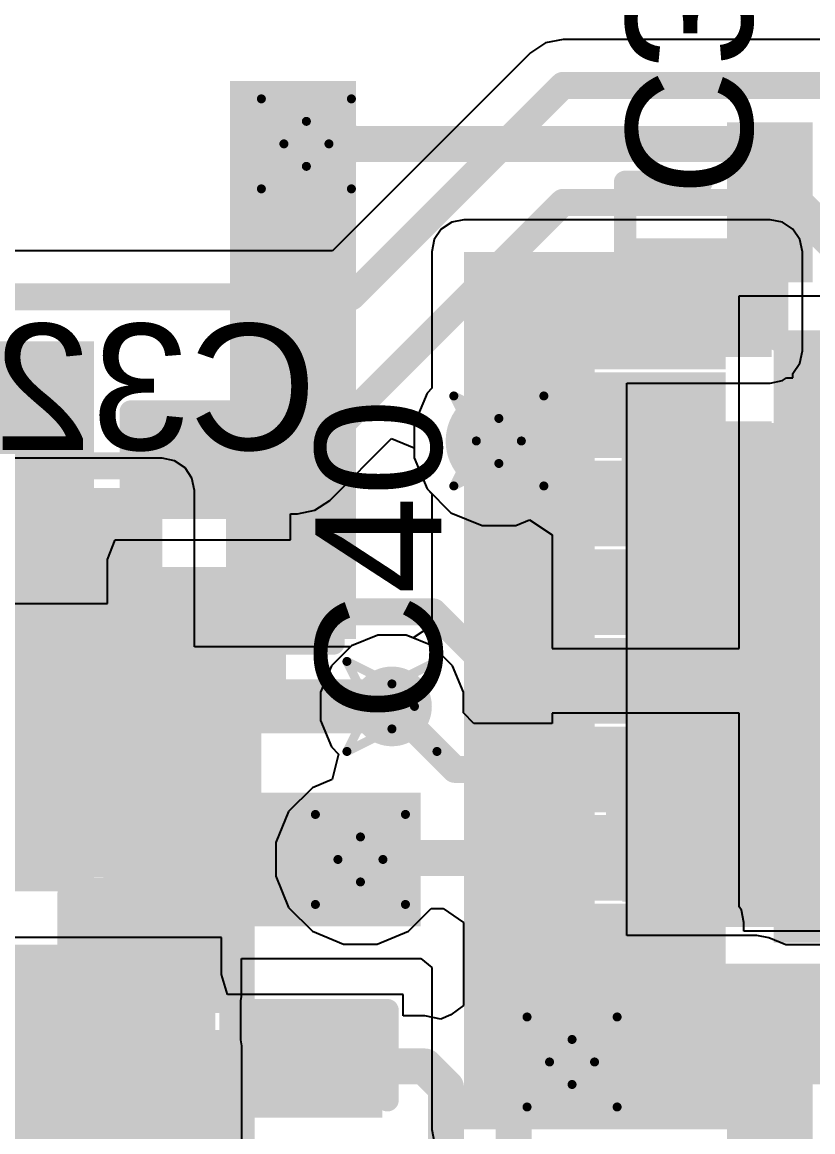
# Model space of a CAD drawing. Header units: inches. Extents: x -8 to 384, y -12 to 64.
# Drawn here: x 3.86 to 8.32, y 17.97 to 24.23 of the extents above; entities that cross this region are included whole.
import ezdxf

# ---------------------------------------------------------------- set-up
doc = ezdxf.new("R2010")
doc.units = ezdxf.units.IN
for name, color, linetype in [('Board_outline', 216, 'Continuous'), ('Bottom Layer', 5, 'Continuous'), ('Bottom Overlay', 54, 'Continuous'), ('Bottom Paste', 16, 'Continuous'), ('Bottom Solder', 6, 'Continuous'), ('Drill Drawing', 1, 'Continuous'), ('Top Layer', 1, 'Continuous'), ('Top Overlay', 2, 'Continuous'), ('Top Paste', 8, 'Continuous'), ('Top Solder', 216, 'Continuous'), ('Via Holes', 16, 'Continuous')]:
    doc.layers.add(name, color=color, linetype=linetype)
doc.styles.add('Arial', font='', dxfattribs={"height": 0.2})
doc.styles.get('Arial').set_extended_font_data('Arial')

# ---------------------------------------------------------------- blocks, each defined once
blk = doc.blocks.new('XC32M4_32_000_F12NLDT_7')
at = {"layer": 'Top Layer'}
for points in [[(-1.8, 1.45), (-0.5, 1.45), (-0.5, 0.25), (-1.8, 0.25)], [(0.5, 1.45), (1.8, 1.45), (1.8, 0.25), (0.5, 0.25)], [(-1.8, -0.25), (-0.5, -0.25), (-0.5, -1.45), (-1.8, -1.45)], [(0.5, -0.25), (1.8, -0.25), (1.8, -1.45), (0.5, -1.45)]]:
    blk.add_hatch(color=1, dxfattribs=at).paths.add_polyline_path(points)
at = {"layer": 'Top Paste'}
for points in [[(-1.8, 1.45), (-0.5, 1.45), (-0.5, 0.25), (-1.8, 0.25)], [(0.5, 1.45), (1.8, 1.45), (1.8, 0.25), (0.5, 0.25)], [(-1.8, -0.25), (-0.5, -0.25), (-0.5, -1.45), (-1.8, -1.45)], [(0.5, -0.25), (1.8, -0.25), (1.8, -1.45), (0.5, -1.45)]]:
    blk.add_hatch(color=8, dxfattribs=at).paths.add_polyline_path(points)
at = {"layer": 'Top Solder'}
for points in [[(-1.9016, 1.5516), (-0.3984, 1.5516), (-0.3984, 0.1484), (-1.9016, 0.1484)], [(0.3984, 1.5516), (1.9016, 1.5516), (1.9016, 0.1484), (0.3984, 0.1484)], [(-1.9016, -0.1484), (-0.3984, -0.1484), (-0.3984, -1.5516), (-1.9016, -1.5516)], [(0.3984, -0.1484), (1.9016, -0.1484), (1.9016, -1.5516), (0.3984, -1.5516)]]:
    blk.add_hatch(color=216, dxfattribs=at).paths.add_polyline_path(points)
at = {"layer": 'Top Overlay', "const_width": 0.127}
for points in [[(-0.2024, 1.2954), (0.204, 1.2954)], [(-1.6502, -0.0508), (-1.6502, 0.0762)], [(1.6264, -0.0508), (1.6264, 0.0762)], [(-0.2024, -1.2954), (0.204, -1.2954)]]:
    blk.add_lwpolyline(points, dxfattribs=at)
at = {"layer": 'Top Overlay'}
for points, const_width in [([(-0.2341, 1.2954, 1), (-0.1706, 1.2954, 1)], 0.0635), ([(0.1723, 1.2954, 1), (0.2358, 1.2954, 1)], 0.0635), ([(-1.6819, 0.0762, 1), (-1.6184, 0.0762, 1)], 0.0635), ([(1.5947, 0.0762, 1), (1.6582, 0.0762, 1)], 0.0635), ([(-1.6819, -0.0508, 1), (-1.6184, -0.0508, 1)], 0.0635), ([(1.5947, -0.0508, 1), (1.6582, -0.0508, 1)], 0.0635), ([(-2.0566, -0.9906, 1), (-2.1582, -0.9906, 1)], 0.254), ([(-2.2217, -0.9906, 1), (-2.0947, -0.9906, 1)], 0.127), ([(-2.1201, -0.9906, 1), (-1.9931, -0.9906, 1)], 0.127), ([(-0.2341, -1.2954, 1), (-0.1706, -1.2954, 1)], 0.0635), ([(0.1723, -1.2954, 1), (0.2358, -1.2954, 1)], 0.0635)]:
    blk.add_lwpolyline(points, format="xyb", close=True, dxfattribs=dict(at, const_width=const_width))
blk = doc.blocks.new('C___0402_22')
at = {"layer": 'Top Layer'}
for points in [[(-0.6985, -0.3175), (-0.6985, 0.3175), (-0.2413, 0.3175), (-0.2413, -0.3175)], [(0.2413, -0.3175), (0.2413, 0.3175), (0.6985, 0.3175), (0.6985, -0.3175)]]:
    blk.add_hatch(color=1, dxfattribs=at).paths.add_polyline_path(points)
at = {"layer": 'Top Paste'}
for points in [[(-0.6985, -0.3175), (-0.6985, 0.3175), (-0.2413, 0.3175), (-0.2413, -0.3175)], [(0.2413, -0.3175), (0.2413, 0.3175), (0.6985, 0.3175), (0.6985, -0.3175)]]:
    blk.add_hatch(color=8, dxfattribs=at).paths.add_polyline_path(points)
at = {"layer": 'Top Solder'}
for points in [[(-0.7585, -0.3775), (-0.7585, 0.3775), (-0.1813, 0.3775), (-0.1813, -0.3775)], [(0.1813, -0.3775), (0.1813, 0.3775), (0.7585, 0.3775), (0.7585, -0.3775)]]:
    blk.add_hatch(color=216, dxfattribs=at).paths.add_polyline_path(points)
at = {"layer": 'Top Overlay', "const_width": 0.127}
for points in [[(-0.7874, 0.4064), (-0.2794, 0.4064)], [(-0.7874, 0.4064), (-0.7874, -0.4064)], [(0.2794, 0.4064), (0.7874, 0.4064)], [(0.7874, 0.4064), (0.7874, -0.4064)], [(-0.7874, -0.4064), (-0.2794, -0.4064)], [(0.2794, -0.4064), (0.7874, -0.4064)]]:
    blk.add_lwpolyline(points, dxfattribs=at)
at = {"layer": 'Top Overlay', "const_width": 0.0635}
for points in [[(-0.8191, 0.4064, 1), (-0.7556, 0.4064, 1)], [(-0.8191, 0.4064, 1), (-0.7556, 0.4064, 1)], [(-0.3111, 0.4064, 1), (-0.2477, 0.4064, 1)], [(0.2477, 0.4064, 1), (0.3111, 0.4064, 1)], [(0.7556, 0.4064, 1), (0.8191, 0.4064, 1)], [(0.7556, 0.4064, 1), (0.8191, 0.4064, 1)], [(-0.8191, -0.4064, 1), (-0.7556, -0.4064, 1)], [(-0.8191, -0.4064, 1), (-0.7556, -0.4064, 1)], [(-0.3111, -0.4064, 1), (-0.2477, -0.4064, 1)], [(0.2477, -0.4064, 1), (0.3111, -0.4064, 1)], [(0.7556, -0.4064, 1), (0.8191, -0.4064, 1)], [(0.7556, -0.4064, 1), (0.8191, -0.4064, 1)]]:
    blk.add_lwpolyline(points, format="xyb", close=True, dxfattribs=at)
blk = doc.blocks.new('C___0402_B_32')
at = {"layer": 'Bottom Layer'}
for points in [[(-0.2413, 0.3175), (-0.2413, -0.3175), (-0.6985, -0.3175), (-0.6985, 0.3175)], [(0.6985, 0.3175), (0.6985, -0.3175), (0.2413, -0.3175), (0.2413, 0.3175)]]:
    blk.add_hatch(color=5, dxfattribs=at).paths.add_polyline_path(points)
at = {"layer": 'Bottom Paste'}
for points in [[(-0.2413, 0.3175), (-0.2413, -0.3175), (-0.6985, -0.3175), (-0.6985, 0.3175)], [(0.6985, 0.3175), (0.6985, -0.3175), (0.2413, -0.3175), (0.2413, 0.3175)]]:
    blk.add_hatch(color=16, dxfattribs=at).paths.add_polyline_path(points)
at = {"layer": 'Bottom Solder'}
for points in [[(-0.1813, 0.3775), (-0.1813, -0.3775), (-0.7585, -0.3775), (-0.7585, 0.3775)], [(0.7585, 0.3775), (0.7585, -0.3775), (0.1813, -0.3775), (0.1813, 0.3775)]]:
    blk.add_hatch(color=6, dxfattribs=at).paths.add_polyline_path(points)
at = {"layer": 'Bottom Overlay', "const_width": 0.127}
for points in [[(-0.7874, -0.4064), (-0.7874, 0.4064)], [(-0.7874, 0.4064), (-0.2794, 0.4064)], [(0.2794, 0.4064), (0.7874, 0.4064)], [(0.7874, -0.4064), (0.7874, 0.4064)], [(-0.7874, -0.4064), (-0.2794, -0.4064)], [(0.2794, -0.4064), (0.7874, -0.4064)]]:
    blk.add_lwpolyline(points, dxfattribs=at)
at = {"layer": 'Bottom Overlay', "const_width": 0.0635}
for points in [[(-0.8191, 0.4064, 1), (-0.7556, 0.4064, 1)], [(-0.8191, 0.4064, 1), (-0.7556, 0.4064, 1)], [(-0.3111, 0.4064, 1), (-0.2477, 0.4064, 1)], [(0.2477, 0.4064, 1), (0.3111, 0.4064, 1)], [(0.7556, 0.4064, 1), (0.8191, 0.4064, 1)], [(0.7556, 0.4064, 1), (0.8191, 0.4064, 1)], [(-0.8191, -0.4064, 1), (-0.7556, -0.4064, 1)], [(-0.8191, -0.4064, 1), (-0.7556, -0.4064, 1)], [(-0.3111, -0.4064, 1), (-0.2477, -0.4064, 1)], [(0.2477, -0.4064, 1), (0.3111, -0.4064, 1)], [(0.7556, -0.4064, 1), (0.8191, -0.4064, 1)], [(0.7556, -0.4064, 1), (0.8191, -0.4064, 1)]]:
    blk.add_lwpolyline(points, format="xyb", close=True, dxfattribs=at)
blk = doc.blocks.new('X322516MOB4SI_41')
at = {"layer": 'Top Layer'}
for points in [[(-1.8, 1.45), (-0.4, 1.45), (-0.4, 0.25), (-1.8, 0.25)], [(0.4, 1.45), (1.8, 1.45), (1.8, 0.25), (0.4, 0.25)], [(-1.8, -0.25), (-0.4, -0.25), (-0.4, -1.45), (-1.8, -1.45)], [(0.4, -0.25), (1.8, -0.25), (1.8, -1.45), (0.4, -1.45)]]:
    blk.add_hatch(color=1, dxfattribs=at).paths.add_polyline_path(points)
at = {"layer": 'Top Paste'}
for points in [[(-1.8, 1.45), (-0.4, 1.45), (-0.4, 0.25), (-1.8, 0.25)], [(0.4, 1.45), (1.8, 1.45), (1.8, 0.25), (0.4, 0.25)], [(-1.8, -0.25), (-0.4, -0.25), (-0.4, -1.45), (-1.8, -1.45)], [(0.4, -0.25), (1.8, -0.25), (1.8, -1.45), (0.4, -1.45)]]:
    blk.add_hatch(color=8, dxfattribs=at).paths.add_polyline_path(points)
at = {"layer": 'Top Solder'}
for points in [[(-1.9016, 1.5516), (-0.2984, 1.5516), (-0.2984, 0.1484), (-1.9016, 0.1484)], [(0.2984, 1.5516), (1.9016, 1.5516), (1.9016, 0.1484), (0.2984, 0.1484)], [(-1.9016, -0.1484), (-0.2984, -0.1484), (-0.2984, -1.5516), (-1.9016, -1.5516)], [(0.2984, -0.1484), (1.9016, -0.1484), (1.9016, -1.5516), (0.2984, -1.5516)]]:
    blk.add_hatch(color=216, dxfattribs=at).paths.add_polyline_path(points)
at = {"layer": 'Top Overlay', "const_width": 0.127}
for points in [[(-1.8796, -1.524), (-1.8796, 1.524)], [(-1.8796, 1.524), (1.8796, 1.524)], [(1.8796, -1.524), (1.8796, 1.524)], [(-1.8796, -1.524), (1.8796, -1.524)]]:
    blk.add_lwpolyline(points, dxfattribs=at)
at = {"layer": 'Top Overlay'}
for points, const_width in [([(-1.9114, 1.524, 1), (-1.8478, 1.524, 1)], 0.0635), ([(-1.9114, 1.524, 1), (-1.8478, 1.524, 1)], 0.0635), ([(1.8478, 1.524, 1), (1.9114, 1.524, 1)], 0.0635), ([(1.8478, 1.524, 1), (1.9114, 1.524, 1)], 0.0635), ([(-2.0828, -1.4224, 1), (-2.1844, -1.4224, 1)], 0.254), ([(-2.2479, -1.4224, 1), (-2.1209, -1.4224, 1)], 0.127), ([(-2.1463, -1.4224, 1), (-2.0193, -1.4224, 1)], 0.127), ([(-1.9114, -1.524, 1), (-1.8478, -1.524, 1)], 0.0635), ([(-1.9114, -1.524, 1), (-1.8478, -1.524, 1)], 0.0635), ([(1.8478, -1.524, 1), (1.9114, -1.524, 1)], 0.0635), ([(1.8478, -1.524, 1), (1.9114, -1.524, 1)], 0.0635)]:
    blk.add_lwpolyline(points, format="xyb", close=True, dxfattribs=dict(at, const_width=const_width))
blk = doc.blocks.new('32_QFN_44')
at = {"layer": 'Top Layer'}
for points in [[(-1.6101, 2.1001), (-1.8901, 2.1001), (-1.8901, 2.8001), (-1.6101, 2.8001)], [(-1.1099, 2.1001), (-1.3899, 2.1001), (-1.3899, 2.8001), (-1.1099, 2.8001)], [(-0.6101, 2.1001), (-0.8901, 2.1001), (-0.8901, 2.8001), (-0.6101, 2.8001)], [(-0.1099, 2.1001), (-0.3899, 2.1001), (-0.3899, 2.8001), (-0.1099, 2.8001)], [(0.3899, 2.1001), (0.1099, 2.1001), (0.1099, 2.8001), (0.3899, 2.8001)], [(0.8901, 2.1001), (0.6101, 2.1001), (0.6101, 2.8001), (0.8901, 2.8001)], [(1.3899, 2.1001), (1.1099, 2.1001), (1.1099, 2.8001), (1.3899, 2.8001)], [(1.8901, 2.1001), (1.6101, 2.1001), (1.6101, 2.8001), (1.8901, 2.8001)], [(-2.8001, 1.6101), (-2.8001, 1.8901), (-2.1001, 1.8901), (-2.1001, 1.6101)], [(2.1001, 1.6101), (2.1001, 1.8901), (2.8001, 1.8901), (2.8001, 1.6101)], [(1.627, -1.627), (-1.627, -1.627), (-1.627, 1.627), (1.627, 1.627)]]:
    blk.add_hatch(color=1, dxfattribs=at).paths.add_polyline_path(points)
at = {"layer": 'Top Paste'}
for points in [[(-1.6101, 2.1001), (-1.8901, 2.1001), (-1.8901, 2.8001), (-1.6101, 2.8001)], [(-1.1099, 2.1001), (-1.3899, 2.1001), (-1.3899, 2.8001), (-1.1099, 2.8001)], [(-0.6101, 2.1001), (-0.8901, 2.1001), (-0.8901, 2.8001), (-0.6101, 2.8001)], [(-0.1099, 2.1001), (-0.3899, 2.1001), (-0.3899, 2.8001), (-0.1099, 2.8001)], [(0.3899, 2.1001), (0.1099, 2.1001), (0.1099, 2.8001), (0.3899, 2.8001)], [(0.8901, 2.1001), (0.6101, 2.1001), (0.6101, 2.8001), (0.8901, 2.8001)], [(1.3899, 2.1001), (1.1099, 2.1001), (1.1099, 2.8001), (1.3899, 2.8001)], [(1.8901, 2.1001), (1.6101, 2.1001), (1.6101, 2.8001), (1.8901, 2.8001)], [(-2.8001, 1.6101), (-2.8001, 1.8901), (-2.1001, 1.8901), (-2.1001, 1.6101)], [(2.1001, 1.6101), (2.1001, 1.8901), (2.8001, 1.8901), (2.8001, 1.6101)], [(1.627, -1.627), (-1.627, -1.627), (-1.627, 1.627), (1.627, 1.627)]]:
    blk.add_hatch(color=8, dxfattribs=at).paths.add_polyline_path(points)
at = {"layer": 'Top Solder'}
for points in [[(-1.5085, 1.9985), (-1.9917, 1.9985), (-1.9917, 2.9017), (-1.5085, 2.9017)], [(-1.0083, 1.9985), (-1.4915, 1.9985), (-1.4915, 2.9017), (-1.0083, 2.9017)], [(-0.5085, 1.9985), (-0.9917, 1.9985), (-0.9917, 2.9017), (-0.5085, 2.9017)], [(-0.0083, 1.9985), (-0.4915, 1.9985), (-0.4915, 2.9017), (-0.0083, 2.9017)], [(0.4915, 1.9985), (0.0083, 1.9985), (0.0083, 2.9017), (0.4915, 2.9017)], [(0.9917, 1.9985), (0.5085, 1.9985), (0.5085, 2.9017), (0.9917, 2.9017)], [(1.4915, 1.9985), (1.0083, 1.9985), (1.0083, 2.9017), (1.4915, 2.9017)], [(1.9917, 1.9985), (1.5085, 1.9985), (1.5085, 2.9017), (1.9917, 2.9017)], [(-2.9017, 1.5085), (-2.9017, 1.9917), (-1.9985, 1.9917), (-1.9985, 1.5085)], [(1.9985, 1.5085), (1.9985, 1.9917), (2.9017, 1.9917), (2.9017, 1.5085)], [(1.7286, -1.7286), (-1.7286, -1.7286), (-1.7286, 1.7286), (1.7286, 1.7286)]]:
    blk.add_hatch(color=216, dxfattribs=at).paths.add_polyline_path(points)
at = {"layer": 'Top Overlay', "const_width": 0.127}
for points in [[(-2.5654, 2.5654), (-2.1336, 2.5654)], [(-2.5654, 2.5654), (-2.5654, 2.1336)], [(2.1336, 2.5654), (2.5654, 2.5654)], [(2.5654, 2.5654), (2.5654, 2.1336)]]:
    blk.add_lwpolyline(points, dxfattribs=at)
at = {"layer": 'Top Overlay', "const_width": 0.0635}
for points in [[(-2.5972, 2.5654, 1), (-2.5337, 2.5654, 1)], [(-2.5972, 2.5654, 1), (-2.5337, 2.5654, 1)], [(-2.1654, 2.5654, 1), (-2.1019, 2.5654, 1)], [(2.1019, 2.5654, 1), (2.1654, 2.5654, 1)], [(2.5337, 2.5654, 1), (2.5972, 2.5654, 1)], [(2.5337, 2.5654, 1), (2.5972, 2.5654, 1)], [(-2.5972, 2.1336, 1), (-2.5337, 2.1336, 1)], [(2.5337, 2.1336, 1), (2.5972, 2.1336, 1)]]:
    blk.add_lwpolyline(points, format="xyb", close=True, dxfattribs=at)
blk = doc.blocks.new('IND_0402_B_67')
at = {"layer": 'Bottom Layer'}
for points in [[(-0.55, 0.3), (-0.15, 0.3), (-0.15, -0.3), (-0.55, -0.3)], [(0.15, 0.3), (0.55, 0.3), (0.55, -0.3), (0.15, -0.3)]]:
    blk.add_hatch(color=5, dxfattribs=at).paths.add_polyline_path(points)
at = {"layer": 'Bottom Paste'}
for points in [[(-0.55, 0.3), (-0.15, 0.3), (-0.15, -0.3), (-0.55, -0.3)], [(0.15, 0.3), (0.55, 0.3), (0.55, -0.3), (0.15, -0.3)]]:
    blk.add_hatch(color=16, dxfattribs=at).paths.add_polyline_path(points)
at = {"layer": 'Bottom Solder'}
for points in [[(-0.6516, 0.4016), (-0.0484, 0.4016), (-0.0484, -0.4016), (-0.6516, -0.4016)], [(0.0484, 0.4016), (0.6516, 0.4016), (0.6516, -0.4016), (0.0484, -0.4016)]]:
    blk.add_hatch(color=6, dxfattribs=at).paths.add_polyline_path(points)
at = {"layer": 'Bottom Overlay', "const_width": 0.2}
for points in [[(-0.7112, 0.4572), (-0.7112, -0.4572)], [(-0.7112, 0.4572), (-0.3048, 0.4572)], [(-0.3048, 0.4572), (0.7112, 0.4572)], [(0.7112, 0.4572), (0.7112, -0.4572)], [(-0.7112, -0.4572), (-0.3048, -0.4572)], [(-0.3048, -0.4572), (0.7112, -0.4572)]]:
    blk.add_lwpolyline(points, dxfattribs=at)
at = {"layer": 'Bottom Overlay', "const_width": 0.1}
for points in [[(-0.7612, 0.4572, 1), (-0.6612, 0.4572, 1)], [(-0.7612, 0.4572, 1), (-0.6612, 0.4572, 1)], [(-0.3548, 0.4572, 1), (-0.2548, 0.4572, 1)], [(-0.3548, 0.4572, 1), (-0.2548, 0.4572, 1)], [(0.6612, 0.4572, 1), (0.7612, 0.4572, 1)], [(0.6612, 0.4572, 1), (0.7612, 0.4572, 1)], [(-0.7612, -0.4572, 1), (-0.6612, -0.4572, 1)], [(-0.7612, -0.4572, 1), (-0.6612, -0.4572, 1)], [(-0.3548, -0.4572, 1), (-0.2548, -0.4572, 1)], [(-0.3548, -0.4572, 1), (-0.2548, -0.4572, 1)], [(0.6612, -0.4572, 1), (0.7612, -0.4572, 1)], [(0.6612, -0.4572, 1), (0.7612, -0.4572, 1)]]:
    blk.add_lwpolyline(points, format="xyb", close=True, dxfattribs=at)
blk = doc.blocks.new('C___0402_B_80')
at = {"layer": 'Bottom Layer'}
for points in [[(-0.2413, 0.3175), (-0.2413, -0.3175), (-0.6985, -0.3175), (-0.6985, 0.3175)], [(0.6985, 0.3175), (0.6985, -0.3175), (0.2413, -0.3175), (0.2413, 0.3175)]]:
    blk.add_hatch(color=5, dxfattribs=at).paths.add_polyline_path(points)
at = {"layer": 'Bottom Paste'}
for points in [[(-0.2413, 0.3175), (-0.2413, -0.3175), (-0.6985, -0.3175), (-0.6985, 0.3175)], [(0.6985, 0.3175), (0.6985, -0.3175), (0.2413, -0.3175), (0.2413, 0.3175)]]:
    blk.add_hatch(color=16, dxfattribs=at).paths.add_polyline_path(points)
at = {"layer": 'Bottom Solder'}
for points in [[(-0.1813, 0.3775), (-0.1813, -0.3775), (-0.7585, -0.3775), (-0.7585, 0.3775)], [(0.7585, 0.3775), (0.7585, -0.3775), (0.1813, -0.3775), (0.1813, 0.3775)]]:
    blk.add_hatch(color=6, dxfattribs=at).paths.add_polyline_path(points)
at = {"layer": 'Bottom Overlay', "const_width": 0.127}
for points in [[(-0.2794, 0.4064), (-0.7874, 0.4064)], [(-0.7874, -0.4064), (-0.7874, 0.4064)], [(0.7874, 0.4064), (0.2794, 0.4064)], [(0.7874, -0.4064), (0.7874, 0.4064)], [(-0.2794, -0.4064), (-0.7874, -0.4064)], [(0.7874, -0.4064), (0.2794, -0.4064)]]:
    blk.add_lwpolyline(points, dxfattribs=at)
at = {"layer": 'Bottom Overlay', "const_width": 0.0635}
for points in [[(-0.8191, 0.4064, 1), (-0.7556, 0.4064, 1)], [(-0.8191, 0.4064, 1), (-0.7556, 0.4064, 1)], [(-0.3111, 0.4064, 1), (-0.2477, 0.4064, 1)], [(0.2477, 0.4064, 1), (0.3111, 0.4064, 1)], [(0.7556, 0.4064, 1), (0.8191, 0.4064, 1)], [(0.7556, 0.4064, 1), (0.8191, 0.4064, 1)], [(-0.8191, -0.4064, 1), (-0.7556, -0.4064, 1)], [(-0.8191, -0.4064, 1), (-0.7556, -0.4064, 1)], [(-0.3111, -0.4064, 1), (-0.2477, -0.4064, 1)], [(0.2477, -0.4064, 1), (0.3111, -0.4064, 1)], [(0.7556, -0.4064, 1), (0.8191, -0.4064, 1)], [(0.7556, -0.4064, 1), (0.8191, -0.4064, 1)]]:
    blk.add_lwpolyline(points, format="xyb", close=True, dxfattribs=at)
blk = doc.blocks.new('C___0402_B_82')
at = {"layer": 'Bottom Layer'}
for points in [[(-0.2413, 0.3175), (-0.2413, -0.3175), (-0.6985, -0.3175), (-0.6985, 0.3175)], [(0.6985, 0.3175), (0.6985, -0.3175), (0.2413, -0.3175), (0.2413, 0.3175)]]:
    blk.add_hatch(color=5, dxfattribs=at).paths.add_polyline_path(points)
at = {"layer": 'Bottom Paste'}
for points in [[(-0.2413, 0.3175), (-0.2413, -0.3175), (-0.6985, -0.3175), (-0.6985, 0.3175)], [(0.6985, 0.3175), (0.6985, -0.3175), (0.2413, -0.3175), (0.2413, 0.3175)]]:
    blk.add_hatch(color=16, dxfattribs=at).paths.add_polyline_path(points)
at = {"layer": 'Bottom Solder'}
for points in [[(-0.1813, 0.3775), (-0.1813, -0.3775), (-0.7585, -0.3775), (-0.7585, 0.3775)], [(0.7585, 0.3775), (0.7585, -0.3775), (0.1813, -0.3775), (0.1813, 0.3775)]]:
    blk.add_hatch(color=6, dxfattribs=at).paths.add_polyline_path(points)
at = {"layer": 'Bottom Overlay', "const_width": 0.127}
for points in [[(-0.7874, 0.4064), (-0.7874, -0.4064)], [(-0.7874, 0.4064), (-0.2794, 0.4064)], [(0.2794, 0.4064), (0.7874, 0.4064)], [(0.7874, 0.4064), (0.7874, -0.4064)], [(-0.7874, -0.4064), (-0.2794, -0.4064)], [(0.2794, -0.4064), (0.7874, -0.4064)]]:
    blk.add_lwpolyline(points, dxfattribs=at)
at = {"layer": 'Bottom Overlay', "const_width": 0.0635}
for points in [[(-0.8191, 0.4064, 1), (-0.7556, 0.4064, 1)], [(-0.8191, 0.4064, 1), (-0.7556, 0.4064, 1)], [(-0.3111, 0.4064, 1), (-0.2477, 0.4064, 1)], [(0.2477, 0.4064, 1), (0.3111, 0.4064, 1)], [(0.7556, 0.4064, 1), (0.8191, 0.4064, 1)], [(0.7556, 0.4064, 1), (0.8191, 0.4064, 1)], [(-0.8191, -0.4064, 1), (-0.7556, -0.4064, 1)], [(-0.8191, -0.4064, 1), (-0.7556, -0.4064, 1)], [(-0.3111, -0.4064, 1), (-0.2477, -0.4064, 1)], [(0.2477, -0.4064, 1), (0.3111, -0.4064, 1)], [(0.7556, -0.4064, 1), (0.8191, -0.4064, 1)], [(0.7556, -0.4064, 1), (0.8191, -0.4064, 1)]]:
    blk.add_lwpolyline(points, format="xyb", close=True, dxfattribs=at)
blk = doc.blocks.new('C___0402_B_83')
at = {"layer": 'Bottom Layer'}
for points in [[(-0.2413, 0.3175), (-0.2413, -0.3175), (-0.6985, -0.3175), (-0.6985, 0.3175)], [(0.6985, 0.3175), (0.6985, -0.3175), (0.2413, -0.3175), (0.2413, 0.3175)]]:
    blk.add_hatch(color=5, dxfattribs=at).paths.add_polyline_path(points)
at = {"layer": 'Bottom Paste'}
for points in [[(-0.2413, 0.3175), (-0.2413, -0.3175), (-0.6985, -0.3175), (-0.6985, 0.3175)], [(0.6985, 0.3175), (0.6985, -0.3175), (0.2413, -0.3175), (0.2413, 0.3175)]]:
    blk.add_hatch(color=16, dxfattribs=at).paths.add_polyline_path(points)
at = {"layer": 'Bottom Solder'}
for points in [[(-0.1813, 0.3775), (-0.1813, -0.3775), (-0.7585, -0.3775), (-0.7585, 0.3775)], [(0.7585, 0.3775), (0.7585, -0.3775), (0.1813, -0.3775), (0.1813, 0.3775)]]:
    blk.add_hatch(color=6, dxfattribs=at).paths.add_polyline_path(points)
at = {"layer": 'Bottom Overlay', "const_width": 0.127}
for points in [[(-0.7874, -0.4064), (-0.7874, 0.4064)], [(-0.2794, 0.4064), (-0.7874, 0.4064)], [(0.7874, 0.4064), (0.2794, 0.4064)], [(0.7874, -0.4064), (0.7874, 0.4064)], [(-0.2794, -0.4064), (-0.7874, -0.4064)], [(0.7874, -0.4064), (0.2794, -0.4064)]]:
    blk.add_lwpolyline(points, dxfattribs=at)
at = {"layer": 'Bottom Overlay', "const_width": 0.0635}
for points in [[(-0.8191, 0.4064, 1), (-0.7556, 0.4064, 1)], [(-0.8191, 0.4064, 1), (-0.7556, 0.4064, 1)], [(-0.3111, 0.4064, 1), (-0.2477, 0.4064, 1)], [(0.2477, 0.4064, 1), (0.3111, 0.4064, 1)], [(0.7556, 0.4064, 1), (0.8191, 0.4064, 1)], [(0.7556, 0.4064, 1), (0.8191, 0.4064, 1)], [(-0.8191, -0.4064, 1), (-0.7556, -0.4064, 1)], [(-0.8191, -0.4064, 1), (-0.7556, -0.4064, 1)], [(-0.3111, -0.4064, 1), (-0.2477, -0.4064, 1)], [(0.2477, -0.4064, 1), (0.3111, -0.4064, 1)], [(0.7556, -0.4064, 1), (0.8191, -0.4064, 1)], [(0.7556, -0.4064, 1), (0.8191, -0.4064, 1)]]:
    blk.add_lwpolyline(points, format="xyb", close=True, dxfattribs=at)
blk = doc.blocks.new('C___0402_84')
at = {"layer": 'Top Layer'}
for points in [[(-0.6985, -0.3175), (-0.6985, 0.3175), (-0.2413, 0.3175), (-0.2413, -0.3175)], [(0.2413, -0.3175), (0.2413, 0.3175), (0.6985, 0.3175), (0.6985, -0.3175)]]:
    blk.add_hatch(color=1, dxfattribs=at).paths.add_polyline_path(points)
at = {"layer": 'Top Paste'}
for points in [[(-0.6985, -0.3175), (-0.6985, 0.3175), (-0.2413, 0.3175), (-0.2413, -0.3175)], [(0.2413, -0.3175), (0.2413, 0.3175), (0.6985, 0.3175), (0.6985, -0.3175)]]:
    blk.add_hatch(color=8, dxfattribs=at).paths.add_polyline_path(points)
at = {"layer": 'Top Solder'}
for points in [[(-0.7585, -0.3775), (-0.7585, 0.3775), (-0.1813, 0.3775), (-0.1813, -0.3775)], [(0.1813, -0.3775), (0.1813, 0.3775), (0.7585, 0.3775), (0.7585, -0.3775)]]:
    blk.add_hatch(color=216, dxfattribs=at).paths.add_polyline_path(points)
at = {"layer": 'Top Overlay', "const_width": 0.127}
for points in [[(-0.7874, 0.4064), (-0.7874, -0.4064)], [(-0.7874, 0.4064), (-0.2794, 0.4064)], [(0.2794, 0.4064), (0.7874, 0.4064)], [(0.7874, 0.4064), (0.7874, -0.4064)], [(-0.7874, -0.4064), (-0.2794, -0.4064)], [(0.2794, -0.4064), (0.7874, -0.4064)]]:
    blk.add_lwpolyline(points, dxfattribs=at)
at = {"layer": 'Top Overlay', "const_width": 0.0635}
for points in [[(-0.8191, 0.4064, 1), (-0.7556, 0.4064, 1)], [(-0.8191, 0.4064, 1), (-0.7556, 0.4064, 1)], [(-0.3111, 0.4064, 1), (-0.2477, 0.4064, 1)], [(0.2477, 0.4064, 1), (0.3111, 0.4064, 1)], [(0.7556, 0.4064, 1), (0.8191, 0.4064, 1)], [(0.7556, 0.4064, 1), (0.8191, 0.4064, 1)], [(-0.8191, -0.4064, 1), (-0.7556, -0.4064, 1)], [(-0.8191, -0.4064, 1), (-0.7556, -0.4064, 1)], [(-0.3111, -0.4064, 1), (-0.2477, -0.4064, 1)], [(0.2477, -0.4064, 1), (0.3111, -0.4064, 1)], [(0.7556, -0.4064, 1), (0.8191, -0.4064, 1)], [(0.7556, -0.4064, 1), (0.8191, -0.4064, 1)]]:
    blk.add_lwpolyline(points, format="xyb", close=True, dxfattribs=at)

msp = doc.modelspace()

# ---------------------------------------------------------------- hatches: boundary and pattern name
at = {"layer": 'Bottom Layer'}
for points in [[(5.0292, 20.7518), (5.7404, 20.7518), (5.7404, 23.9014), (5.0292, 23.9014)], [(6.35, 17.9832), (7.0866, 17.9832), (7.0866, 22.9362), (6.35, 22.9362)], [(6.6294, 22.3774), (8.0772, 22.3774), (8.0772, 22.9362), (6.6294, 22.9362)], [(7.2644, 19.1262), (11.7094, 19.1262), (11.7094, 21.971), (7.2644, 21.971)], [(1.9558, 20.2184), (4.6482, 20.2184), (4.6482, 21.59), (1.9558, 21.59)], [(4.3161, 18.7342), (4.9142, 18.7342), (4.9142, 19.8832), (4.3161, 19.8832)], [(4.3161, 19.1298), (6.1056, 19.1298), (6.1056, 19.8832), (4.3161, 19.8832)], [(6.6294, 17.9832), (8.001, 17.9832), (8.001, 18.8976), (6.6294, 18.8976)], [(2.1317, 17.6439), (4.9163, 17.6439), (4.9163, 18.4546), (2.1317, 18.4546)]]:
    msp.add_hatch(color=5, dxfattribs=at).paths.add_polyline_path(points)
h = msp.add_hatch(color=5, dxfattribs=at)
edge = h.paths.add_edge_path()
edge.add_arc((5.461, 23.5458), 0.3, 0, 360)
h = msp.add_hatch(color=5, dxfattribs=at)
edge = h.paths.add_edge_path()
edge.add_arc((6.5466, 21.869), 0.3, 0, 360)
h = msp.add_hatch(color=5, dxfattribs=at)
edge = h.paths.add_edge_path()
edge.add_arc((5.9436, 20.3708), 0.225, 0, 360)
h = msp.add_hatch(color=5, dxfattribs=at)
edge = h.paths.add_edge_path()
edge.add_arc((5.7658, 19.5072), 0.3, 0, 360)
h = msp.add_hatch(color=5, dxfattribs=at)
edge = h.paths.add_edge_path()
edge.add_arc((6.9596, 18.3642), 0.3, 0, 360)
at = {"layer": 'Top Layer'}
h = msp.add_hatch(color=1, dxfattribs=at)
edge = h.paths.add_edge_path()
edge.add_arc((5.461, 23.5458), 0.3, 0, 360)
h = msp.add_hatch(color=1, dxfattribs=at)
edge = h.paths.add_edge_path()
edge.add_arc((6.5466, 21.869), 0.3, 0, 360)
for points in [[(4.4958, 20.828), (5.207, 20.828), (5.207, 21.1582), (4.4958, 21.1582)], [(2.8194, 19.4056), (5.207, 19.4056), (5.207, 20.8788), (2.8194, 20.8788)], [(6.5278, 18.0848), (7.747, 18.0848), (7.747, 19.1516), (6.5278, 19.1516)]]:
    msp.add_hatch(color=1, dxfattribs=at).paths.add_polyline_path(points)
h = msp.add_hatch(color=1, dxfattribs=at)
edge = h.paths.add_edge_path()
edge.add_arc((5.9436, 20.3708), 0.225, 0, 360)
h = msp.add_hatch(color=1, dxfattribs=at)
edge = h.paths.add_edge_path()
edge.add_arc((5.7658, 19.5072), 0.3, 0, 360)
h = msp.add_hatch(color=1, dxfattribs=at)
edge = h.paths.add_edge_path()
edge.add_arc((6.9596, 18.3642), 0.3, 0, 360)
at = {"layer": 'Via Holes'}
h = msp.add_hatch(color=7, dxfattribs=at)
edge = h.paths.add_edge_path()
edge.add_arc((5.461, 23.5458), 0.15, 0, 360)
h = msp.add_hatch(color=7, dxfattribs=at)
edge = h.paths.add_edge_path()
edge.add_arc((6.5466, 21.869), 0.15, 0, 360)
h = msp.add_hatch(color=7, dxfattribs=at)
edge = h.paths.add_edge_path()
edge.add_arc((5.9436, 20.3708), 0.15, 0, 360)
h = msp.add_hatch(color=7, dxfattribs=at)
edge = h.paths.add_edge_path()
edge.add_arc((5.7658, 19.5072), 0.15, 0, 360)
h = msp.add_hatch(color=7, dxfattribs=at)
edge = h.paths.add_edge_path()
edge.add_arc((6.9596, 18.3642), 0.15, 0, 360)

# ---------------------------------------------------------------- linework, layer by layer
at = {"layer": 'Board_outline', "const_width": 0.254}
msp.add_lwpolyline([(37.5368, 13.3604, 1), (-7.4632, 13.3604, 1)], format="xyb", close=True, dxfattribs=at)
at = {"layer": 'Bottom Layer'}
for p, q in [((6.35, 23.1175), (6.2806, 23.1037)), ((8.0772, 23.1175), (6.35, 23.1175)), ((8.1466, 23.1037), (8.0772, 23.1175)), ((6.2218, 23.0644), (6.1825, 23.0056)), ((6.2806, 23.1037), (6.2218, 23.0644)), ((8.2054, 23.0644), (8.1466, 23.1037)), ((8.2447, 23.0056), (8.2054, 23.0644)), ((6.1825, 23.0056), (6.1687, 22.9362)), ((8.2585, 22.9362), (8.2447, 23.0056)), ((6.1687, 22.9362), (6.1687, 22.1668)), ((8.2585, 22.3774), (8.2585, 22.9362)), ((8.2447, 22.308), (8.2585, 22.3774)), ((8.2054, 22.2492), (8.2447, 22.308)), ((8.2042, 22.2484), (8.2054, 22.2492)), ((8.2042, 22.225), (8.2042, 22.2484)), ((7.2679, 19.0789), (7.2679, 22.1961)), ((7.2679, 22.1961), (8.0772, 22.1961)), ((8.0772, 22.1961), (8.1466, 22.2099)), ((8.1466, 22.2099), (8.1691, 22.225)), ((8.1691, 22.225), (8.2042, 22.225)), ((6.1416, 22.1396), (6.0688, 21.964)), ((6.1687, 22.1668), (6.1416, 22.1396)), ((6.0688, 21.964), (6.0688, 21.7739)), ((4.6482, 21.7713), (1.9558, 21.7713)), ((4.7176, 21.7575), (4.6482, 21.7713)), ((4.7764, 21.7182), (4.7176, 21.7575)), ((6.0688, 21.7739), (6.1416, 21.5983)), ((4.8157, 21.6594), (4.7764, 21.7182)), ((4.8295, 21.59), (4.8157, 21.6594)), ((4.8295, 20.7075), (4.8295, 21.59)), ((6.1416, 21.5983), (6.1687, 21.5712)), ((6.1687, 21.5712), (6.1687, 20.8278)), ((6.1687, 20.8278), (6.0631, 20.7573)), ((5.8635, 20.7736), (5.7154, 20.7123)), ((6.0237, 20.7736), (5.8635, 20.7736)), ((6.0631, 20.7573), (6.0237, 20.7736)), ((5.7106, 20.7075), (4.8295, 20.7075)), ((5.7154, 20.7123), (5.7106, 20.7075)), ((8.001, 19.0789), (7.2679, 19.0789)), ((8.0704, 19.0651), (8.001, 19.0789)), ((8.1661, 19.0246), (8.0704, 19.0651)), ((9.1567, 19.0246), (8.1661, 19.0246)), ((8.1661, 19.0246), (8.1661, 19.0246)), ((5.0955, 18.7342), (5.0955, 18.9485)), ((5.0955, 18.9485), (6.1056, 18.9485)), ((6.1056, 18.9485), (6.1687, 18.8967)), ((6.1687, 18.8967), (6.1687, 17.9832)), ((5.0906, 18.7096), (5.0955, 18.7342)), ((5.0906, 18.4898), (5.0906, 18.7096)), ((5.0976, 18.4546), (5.0906, 18.4898)), ((5.0976, 17.6439), (5.0976, 18.4546)), ((6.1687, 17.9832), (6.1825, 17.9138))]:
    msp.add_line(p, q, dxfattribs=at)
for points, const_width in [([(5.461, 23.5458), (7.882, 23.5458)], 0.2032), ([(7.882, 23.5458), (8.509, 22.9188)], 0.2032), ([(6.5466, 21.869), (6.5786, 21.869)], 0.2032), ([(6.5786, 21.844), (6.5786, 21.869)], 0.2032), ([(6.5786, 21.844), (6.6802, 21.7424)], 0.2032), ([(4.4958, 20.3708), (5.9436, 20.3708)], 0.3048)]:
    msp.add_lwpolyline(points, dxfattribs=dict(at, const_width=const_width))
for points, const_width in [([(5.4102, 23.5458, 1), (5.5118, 23.5458, 1)], 0.1016), ([(7.8312, 23.5458, 1), (7.9328, 23.5458, 1)], 0.1016), ([(7.8312, 23.5458, 1), (7.9328, 23.5458, 1)], 0.1016), ([(6.4958, 21.869, 1), (6.5974, 21.869, 1)], 0.1016), ([(6.5278, 21.869, 1), (6.6294, 21.869, 1)], 0.1016), ([(6.5278, 21.869, 1), (6.6294, 21.869, 1)], 0.1016), ([(6.5278, 21.844, 1), (6.6294, 21.844, 1)], 0.1016), ([(6.5278, 21.844, 1), (6.6294, 21.844, 1)], 0.1016), ([(6.6294, 21.7424, 1), (6.731, 21.7424, 1)], 0.1016), ([(4.4196, 20.3708, 1), (4.572, 20.3708, 1)], 0.1524), ([(5.8674, 20.3708, 1), (6.0198, 20.3708, 1)], 0.1524)]:
    msp.add_lwpolyline(points, format="xyb", close=True, dxfattribs=dict(at, const_width=const_width))
at = {"layer": 'Drill Drawing', "const_width": 0.0508}
for points in [[(5.207, 23.7998), (5.461, 23.6728)], [(5.207, 23.7998), (5.334, 23.5458)], [(5.461, 23.6728), (5.715, 23.7998)], [(5.588, 23.5458), (5.715, 23.7998)], [(5.207, 23.2918), (5.334, 23.5458)], [(5.588, 23.5458), (5.715, 23.2918)], [(5.207, 23.2918), (5.461, 23.4188)], [(5.461, 23.4188), (5.715, 23.2918)], [(6.2926, 22.123), (6.5466, 21.996)], [(6.2926, 22.123), (6.4196, 21.869)], [(6.5466, 21.996), (6.8006, 22.123)], [(6.6736, 21.869), (6.8006, 22.123)], [(6.2926, 21.615), (6.4196, 21.869)], [(6.6736, 21.869), (6.8006, 21.615)], [(6.2926, 21.615), (6.5466, 21.742)], [(6.5466, 21.742), (6.8006, 21.615)], [(5.6896, 20.6248), (5.9436, 20.4978)], [(5.6896, 20.6248), (5.8166, 20.3708)], [(5.9436, 20.4978), (6.1976, 20.6248)], [(6.0706, 20.3708), (6.1976, 20.6248)], [(5.6896, 20.1168), (5.8166, 20.3708)], [(6.0706, 20.3708), (6.1976, 20.1168)], [(5.6896, 20.1168), (5.9436, 20.2438)], [(5.9436, 20.2438), (6.1976, 20.1168)], [(5.5118, 19.7612), (5.7658, 19.6342)], [(5.5118, 19.7612), (5.6388, 19.5072)], [(5.7658, 19.6342), (6.0198, 19.7612)], [(5.8928, 19.5072), (6.0198, 19.7612)], [(5.5118, 19.2532), (5.6388, 19.5072)], [(5.8928, 19.5072), (6.0198, 19.2532)], [(5.5118, 19.2532), (5.7658, 19.3802)], [(5.7658, 19.3802), (6.0198, 19.2532)], [(6.7056, 18.6182), (6.9596, 18.4912)], [(6.7056, 18.6182), (6.8326, 18.3642)], [(6.9596, 18.4912), (7.2136, 18.6182)], [(7.0866, 18.3642), (7.2136, 18.6182)], [(6.7056, 18.1102), (6.8326, 18.3642)], [(7.0866, 18.3642), (7.2136, 18.1102)], [(6.7056, 18.1102), (6.9596, 18.2372)], [(6.9596, 18.2372), (7.2136, 18.1102)]]:
    msp.add_lwpolyline(points, dxfattribs=at)
at = {"layer": 'Drill Drawing', "const_width": 0.0254}
for points in [[(5.1943, 23.7998, 1), (5.2197, 23.7998, 1)], [(5.1943, 23.7998, 1), (5.2197, 23.7998, 1)], [(5.7023, 23.7998, 1), (5.7277, 23.7998, 1)], [(5.7023, 23.7998, 1), (5.7277, 23.7998, 1)], [(5.4483, 23.6728, 1), (5.4737, 23.6728, 1)], [(5.4483, 23.6728, 1), (5.4737, 23.6728, 1)], [(5.3213, 23.5458, 1), (5.3467, 23.5458, 1)], [(5.3213, 23.5458, 1), (5.3467, 23.5458, 1)], [(5.5753, 23.5458, 1), (5.6007, 23.5458, 1)], [(5.5753, 23.5458, 1), (5.6007, 23.5458, 1)], [(5.4483, 23.4188, 1), (5.4737, 23.4188, 1)], [(5.4483, 23.4188, 1), (5.4737, 23.4188, 1)], [(5.1943, 23.2918, 1), (5.2197, 23.2918, 1)], [(5.1943, 23.2918, 1), (5.2197, 23.2918, 1)], [(5.7023, 23.2918, 1), (5.7277, 23.2918, 1)], [(5.7023, 23.2918, 1), (5.7277, 23.2918, 1)], [(6.2799, 22.123, 1), (6.3053, 22.123, 1)], [(6.2799, 22.123, 1), (6.3053, 22.123, 1)], [(6.7879, 22.123, 1), (6.8133, 22.123, 1)], [(6.7879, 22.123, 1), (6.8133, 22.123, 1)], [(6.5339, 21.996, 1), (6.5593, 21.996, 1)], [(6.5339, 21.996, 1), (6.5593, 21.996, 1)], [(6.4069, 21.869, 1), (6.4323, 21.869, 1)], [(6.4069, 21.869, 1), (6.4323, 21.869, 1)], [(6.6609, 21.869, 1), (6.6863, 21.869, 1)], [(6.6609, 21.869, 1), (6.6863, 21.869, 1)], [(6.5339, 21.742, 1), (6.5593, 21.742, 1)], [(6.5339, 21.742, 1), (6.5593, 21.742, 1)], [(6.2799, 21.615, 1), (6.3053, 21.615, 1)], [(6.2799, 21.615, 1), (6.3053, 21.615, 1)], [(6.7879, 21.615, 1), (6.8133, 21.615, 1)], [(6.7879, 21.615, 1), (6.8133, 21.615, 1)], [(5.6769, 20.6248, 1), (5.7023, 20.6248, 1)], [(5.6769, 20.6248, 1), (5.7023, 20.6248, 1)], [(6.1849, 20.6248, 1), (6.2103, 20.6248, 1)], [(6.1849, 20.6248, 1), (6.2103, 20.6248, 1)], [(5.9309, 20.4978, 1), (5.9563, 20.4978, 1)], [(5.9309, 20.4978, 1), (5.9563, 20.4978, 1)], [(5.8039, 20.3708, 1), (5.8293, 20.3708, 1)], [(5.8039, 20.3708, 1), (5.8293, 20.3708, 1)], [(6.0579, 20.3708, 1), (6.0833, 20.3708, 1)], [(6.0579, 20.3708, 1), (6.0833, 20.3708, 1)], [(5.9309, 20.2438, 1), (5.9563, 20.2438, 1)], [(5.9309, 20.2438, 1), (5.9563, 20.2438, 1)], [(5.6769, 20.1168, 1), (5.7023, 20.1168, 1)], [(5.6769, 20.1168, 1), (5.7023, 20.1168, 1)], [(6.1849, 20.1168, 1), (6.2103, 20.1168, 1)], [(6.1849, 20.1168, 1), (6.2103, 20.1168, 1)], [(5.4991, 19.7612, 1), (5.5245, 19.7612, 1)], [(5.4991, 19.7612, 1), (5.5245, 19.7612, 1)], [(6.0071, 19.7612, 1), (6.0325, 19.7612, 1)], [(6.0071, 19.7612, 1), (6.0325, 19.7612, 1)], [(5.7531, 19.6342, 1), (5.7785, 19.6342, 1)], [(5.7531, 19.6342, 1), (5.7785, 19.6342, 1)], [(5.6261, 19.5072, 1), (5.6515, 19.5072, 1)], [(5.6261, 19.5072, 1), (5.6515, 19.5072, 1)], [(5.8801, 19.5072, 1), (5.9055, 19.5072, 1)], [(5.8801, 19.5072, 1), (5.9055, 19.5072, 1)], [(5.7531, 19.3802, 1), (5.7785, 19.3802, 1)], [(5.7531, 19.3802, 1), (5.7785, 19.3802, 1)], [(5.4991, 19.2532, 1), (5.5245, 19.2532, 1)], [(5.4991, 19.2532, 1), (5.5245, 19.2532, 1)], [(6.0071, 19.2532, 1), (6.0325, 19.2532, 1)], [(6.0071, 19.2532, 1), (6.0325, 19.2532, 1)], [(6.6929, 18.6182, 1), (6.7183, 18.6182, 1)], [(6.6929, 18.6182, 1), (6.7183, 18.6182, 1)], [(7.2009, 18.6182, 1), (7.2263, 18.6182, 1)], [(7.2009, 18.6182, 1), (7.2263, 18.6182, 1)], [(6.9469, 18.4912, 1), (6.9723, 18.4912, 1)], [(6.9469, 18.4912, 1), (6.9723, 18.4912, 1)], [(6.8199, 18.3642, 1), (6.8453, 18.3642, 1)], [(6.8199, 18.3642, 1), (6.8453, 18.3642, 1)], [(7.0739, 18.3642, 1), (7.0993, 18.3642, 1)], [(7.0739, 18.3642, 1), (7.0993, 18.3642, 1)], [(6.9469, 18.2372, 1), (6.9723, 18.2372, 1)], [(6.9469, 18.2372, 1), (6.9723, 18.2372, 1)], [(6.6929, 18.1102, 1), (6.7183, 18.1102, 1)], [(6.6929, 18.1102, 1), (6.7183, 18.1102, 1)], [(7.2009, 18.1102, 1), (7.2263, 18.1102, 1)], [(7.2009, 18.1102, 1), (7.2263, 18.1102, 1)]]:
    msp.add_lwpolyline(points, format="xyb", close=True, dxfattribs=at)
at = {"layer": 'Top Layer'}
for p, q in [((6.8097, 24.1153), (6.7257, 24.0591)), ((6.9088, 24.135), (6.8097, 24.1153)), ((8.3825, 24.135), (6.9088, 24.135)), ((6.7257, 24.0591), (5.6077, 22.9412)), ((5.6077, 22.9412), (-1.2192, 22.9412)), ((7.9022, 21.6977), (7.9022, 22.6878)), ((7.9022, 22.6878), (9.8923, 22.6878)), ((5.5933, 21.5339), (5.9418, 21.8824)), ((5.9418, 21.8824), (6.0688, 21.8298)), ((6.0688, 21.8298), (6.0688, 21.7739)), ((6.0688, 21.7739), (6.1416, 21.5983)), ((7.9022, 20.6977), (7.9022, 21.6977)), ((6.1416, 21.5983), (6.276, 21.4639)), ((5.5093, 21.4777), (5.5933, 21.5339)), ((5.3721, 21.3106), (5.3721, 21.458)), ((5.3721, 21.458), (5.4102, 21.458)), ((5.4102, 21.458), (5.5093, 21.4777)), ((6.276, 21.4639), (6.4516, 21.3912)), ((6.6417, 21.3912), (6.7196, 21.4234)), ((6.7196, 21.4234), (6.8466, 21.3386)), ((6.4516, 21.3912), (6.6417, 21.3912)), ((4.34, 21.2008), (4.3815, 21.3106)), ((4.3815, 21.3106), (5.3721, 21.3106)), ((6.8466, 21.3386), (6.8466, 20.6977)), ((4.34, 20.951), (4.34, 21.2008)), ((2.6844, 20.951), (4.34, 20.951)), ((5.8635, 20.7736), (5.7154, 20.7123)), ((6.0237, 20.7736), (5.8635, 20.7736)), ((6.1718, 20.7123), (6.0237, 20.7736)), ((5.7154, 20.7123), (5.6021, 20.599)), ((6.2851, 20.599), (6.1718, 20.7123)), ((6.8466, 20.6977), (7.9022, 20.6977)), ((5.6021, 20.599), (5.5408, 20.4509)), ((6.3464, 20.4509), (6.2851, 20.599)), ((5.5408, 20.4509), (5.5408, 20.2907)), ((6.3464, 20.3342), (6.3464, 20.4509)), ((5.5408, 20.2907), (5.6021, 20.1426)), ((6.4062, 20.2744), (6.3464, 20.3342)), ((7.9022, 20.3333), (6.8466, 20.3333)), ((6.8466, 20.3333), (6.8466, 20.2744)), ((7.9022, 19.2394), (7.9022, 20.3333)), ((6.8466, 20.2744), (6.4062, 20.2744)), ((5.6021, 20.1426), (5.6424, 20.1023)), ((5.6424, 20.1023), (5.6067, 19.9585)), ((5.6067, 19.9585), (5.4951, 19.9123)), ((5.4951, 19.9123), (5.3607, 19.7779)), ((5.3607, 19.7779), (5.288, 19.6022)), ((5.288, 19.6022), (5.288, 19.4122)), ((5.288, 19.4122), (5.3607, 19.2365)), ((5.3607, 19.2365), (5.4951, 19.1021)), ((6.0365, 19.1021), (6.165, 19.2307)), ((6.165, 19.2307), (6.2328, 19.2307)), ((6.2328, 19.2307), (6.3465, 19.1516)), ((7.9145, 19.221), (7.9022, 19.2394)), ((7.9283, 19.1516), (7.9145, 19.221)), ((5.4951, 19.1021), (5.6708, 19.0294)), ((5.8608, 19.0294), (6.0365, 19.1021)), ((6.3465, 19.1516), (6.3465, 18.6825)), ((7.9283, 19.1022), (7.9283, 19.1516)), ((11.7468, 19.1022), (7.9283, 19.1022)), ((4.9828, 19.0658), (3.2272, 19.0658)), ((4.9828, 18.8582), (4.9828, 19.0658)), ((5.6708, 19.0294), (5.8608, 19.0294)), ((5.0165, 18.7452), (4.9828, 18.8582)), ((6.0071, 18.7452), (5.0165, 18.7452)), ((6.0071, 18.6237), (6.0071, 18.7452)), ((6.3465, 18.6825), (6.2754, 18.6295)), ((6.1294, 18.6237), (6.0071, 18.6237)), ((6.2195, 18.6057), (6.1294, 18.6237)), ((6.1294, 18.6237), (6.1294, 18.6237)), ((6.2754, 18.6295), (6.2195, 18.6057))]:
    msp.add_line(p, q, dxfattribs=at)
for points, const_width in [([(5.715, 22.6822), (6.9088, 23.876)], 0.1524), ([(6.9088, 23.876), (8.4126, 23.876)], 0.1524), ([(5.4102, 21.717), (6.9088, 23.2156)], 0.1524), ([(6.9088, 23.2156), (8.0744, 23.2156)], 0.1524), ([(-1.2192, 22.6822), (5.715, 22.6822)], 0.1524), ([(6.5466, 22.2803), (6.7819, 22.5156)], 0.2032), ([(6.7819, 22.5156), (7.3744, 22.5156)], 0.2032), ([(6.5466, 21.869), (6.5466, 22.2803)], 0.2032), ([(3.5122, 21.7288), (4.8768, 21.7288)], 0.1524), ([(4.8768, 21.717), (5.4102, 21.717)], 0.1524), ([(4.0005, 20.1422), (4.7625, 20.9042)], 0.1524), ([(4.7625, 20.9042), (6.1777, 20.9042)], 0.1524), ([(6.1777, 20.9042), (6.5663, 20.5156)], 0.1524), ([(8.1975, 20.5156), (8.4474, 20.7655)], 0.2032), ([(7.3744, 20.5156), (8.1975, 20.5156)], 0.2032), ([(6.5663, 20.5156), (7.3744, 20.5156)], 0.1524), ([(5.9436, 20.3708), (6.2989, 20.0155)], 0.1524), ([(6.2989, 20.0155), (7.3744, 20.0155)], 0.1524), ([(5.7658, 19.5156), (7.3744, 19.5156)], 0.2032), ([(7.3744, 19.0155), (7.5466, 18.8432)], 0.1524), ([(7.5466, 18.8178), (7.572, 18.8432)], 0.1524), ([(7.572, 18.8432), (11.7882, 18.8432)], 0.1524), ([(7.1374, 18.6182), (7.337, 18.8178)], 0.1524), ([(7.337, 18.8178), (7.5466, 18.8178)], 0.1524), ([(4.0608, 18.3322), (4.0673, 18.3388)], 0.2032), ([(4.0673, 18.3388), (5.7023, 18.3388)], 0.2032), ([(5.6134, 18.3388), (6.1294, 18.3388)], 0.2032), ([(6.1294, 18.3388), (6.2484, 18.2198)], 0.2032), ([(6.6294, 18.1864), (6.8072, 18.3642)], 0.2032), ([(6.8072, 18.3642), (6.9596, 18.3642)], 0.2032), ([(8.0744, 17.6756), (8.0744, 18.3154)], 0.2032), ([(6.2484, 15.5956), (6.2484, 18.2198)], 0.2032), ([(6.6294, 15.1892), (6.6294, 18.1864)], 0.2032)]:
    msp.add_lwpolyline(points, dxfattribs=dict(at, const_width=const_width))
for points, const_width in [([(6.8707, 23.876, 1), (6.9469, 23.876, 1)], 0.0762), ([(6.8707, 23.876, 1), (6.9469, 23.876, 1)], 0.0762), ([(6.8707, 23.2156, 1), (6.9469, 23.2156, 1)], 0.0762), ([(6.8707, 23.2156, 1), (6.9469, 23.2156, 1)], 0.0762), ([(8.0363, 23.2156, 1), (8.1125, 23.2156, 1)], 0.0762), ([(5.6769, 22.6822, 1), (5.7531, 22.6822, 1)], 0.0762), ([(5.6769, 22.6822, 1), (5.7531, 22.6822, 1)], 0.0762), ([(6.7311, 22.5156, 1), (6.8327, 22.5156, 1)], 0.1016), ([(6.7311, 22.5156, 1), (6.8327, 22.5156, 1)], 0.1016), ([(7.3236, 22.5156, 1), (7.4252, 22.5156, 1)], 0.1016), ([(6.4958, 22.2803, 1), (6.5974, 22.2803, 1)], 0.1016), ([(6.4958, 22.2803, 1), (6.5974, 22.2803, 1)], 0.1016), ([(6.4958, 21.869, 1), (6.5974, 21.869, 1)], 0.1016), ([(4.8387, 21.7288, 1), (4.9149, 21.7288, 1)], 0.0762), ([(4.8387, 21.717, 1), (4.9149, 21.717, 1)], 0.0762), ([(5.3721, 21.717, 1), (5.4483, 21.717, 1)], 0.0762), ([(5.3721, 21.717, 1), (5.4483, 21.717, 1)], 0.0762), ([(4.7244, 20.9042, 1), (4.8006, 20.9042, 1)], 0.0762), ([(4.7244, 20.9042, 1), (4.8006, 20.9042, 1)], 0.0762), ([(6.1396, 20.9042, 1), (6.2158, 20.9042, 1)], 0.0762), ([(6.1396, 20.9042, 1), (6.2158, 20.9042, 1)], 0.0762), ([(7.3236, 20.5156, 1), (7.4252, 20.5156, 1)], 0.1016), ([(8.1467, 20.5156, 1), (8.2483, 20.5156, 1)], 0.1016), ([(8.1467, 20.5156, 1), (8.2483, 20.5156, 1)], 0.1016), ([(6.5282, 20.5156, 1), (6.6044, 20.5156, 1)], 0.0762), ([(6.5282, 20.5156, 1), (6.6044, 20.5156, 1)], 0.0762), ([(7.3363, 20.5156, 1), (7.4125, 20.5156, 1)], 0.0762), ([(5.9055, 20.3708, 1), (5.9817, 20.3708, 1)], 0.0762), ([(3.9624, 20.1422, 1), (4.0386, 20.1422, 1)], 0.0762), ([(6.2608, 20.0155, 1), (6.337, 20.0155, 1)], 0.0762), ([(6.2608, 20.0155, 1), (6.337, 20.0155, 1)], 0.0762), ([(7.3363, 20.0155, 1), (7.4125, 20.0155, 1)], 0.0762), ([(5.715, 19.5156, 1), (5.8166, 19.5156, 1)], 0.1016), ([(7.3236, 19.5156, 1), (7.4252, 19.5156, 1)], 0.1016), ([(7.3363, 19.0155, 1), (7.4125, 19.0155, 1)], 0.0762), ([(7.5085, 18.8432, 1), (7.5847, 18.8432, 1)], 0.0762), ([(7.5339, 18.8432, 1), (7.6101, 18.8432, 1)], 0.0762), ([(7.5339, 18.8432, 1), (7.6101, 18.8432, 1)], 0.0762), ([(7.2989, 18.8178, 1), (7.3751, 18.8178, 1)], 0.0762), ([(7.2989, 18.8178, 1), (7.3751, 18.8178, 1)], 0.0762), ([(7.5085, 18.8178, 1), (7.5847, 18.8178, 1)], 0.0762), ([(7.5085, 18.8178, 1), (7.5847, 18.8178, 1)], 0.0762), ([(7.0993, 18.6182, 1), (7.1755, 18.6182, 1)], 0.0762), ([(4.01, 18.3322, 1), (4.1116, 18.3322, 1)], 0.1016), ([(4.0165, 18.3388, 1), (4.1181, 18.3388, 1)], 0.1016), ([(4.0165, 18.3388, 1), (4.1181, 18.3388, 1)], 0.1016), ([(5.5626, 18.3388, 1), (5.6642, 18.3388, 1)], 0.1016), ([(5.6515, 18.3388, 1), (5.7531, 18.3388, 1)], 0.1016), ([(6.0786, 18.3388, 1), (6.1802, 18.3388, 1)], 0.1016), ([(6.0786, 18.3388, 1), (6.1802, 18.3388, 1)], 0.1016), ([(6.7564, 18.3642, 1), (6.858, 18.3642, 1)], 0.1016), ([(6.7564, 18.3642, 1), (6.858, 18.3642, 1)], 0.1016), ([(6.9088, 18.3642, 1), (7.0104, 18.3642, 1)], 0.1016), ([(8.0236, 18.3154, 1), (8.1252, 18.3154, 1)], 0.1016), ([(6.1976, 18.2198, 1), (6.2992, 18.2198, 1)], 0.1016), ([(6.1976, 18.2198, 1), (6.2992, 18.2198, 1)], 0.1016), ([(6.5786, 18.1864, 1), (6.6802, 18.1864, 1)], 0.1016), ([(6.5786, 18.1864, 1), (6.6802, 18.1864, 1)], 0.1016)]:
    msp.add_lwpolyline(points, format="xyb", close=True, dxfattribs=dict(at, const_width=const_width))

# ---------------------------------------------------------------- block references
for name, p, rotation in [('32_QFN_44', (9.8245, 20.7655), 90), ('C___0402_B_83', (7.7089, 22.1615), 270), ('C___0402_22', (4.8768, 21.2471), 90), ('C___0402_B_82', (7.62, 19.0881), 90), ('C___0402_B_80', (8.6614, 19.0881), 270), ('IND_0402_B_67', (4.6128, 18.5928), 90), ('C___0402_84', (5.5118, 17.8689), 90)]:
    msp.add_blockref(name, p, dxfattribs=dict(rotation=rotation))
for name, p in [('XC32M4_32_000_F12NLDT_7', (2.3622, 20.8788)), ('C___0402_B_32', (4.826, 21.1328)), ('X322516MOB4SI_41', (3.005, 17.438))]:
    msp.add_blockref(name, p)

# ---------------------------------------------------------------- texts
at = {"layer": 'Bottom Overlay', "style": 'Arial', "text_generation_flag": 2}
msp.add_text('C31', height=0.7112, rotation=270, dxfattribs=at).set_placement((7.2645, 23.2497))
msp.add_text('C32', height=0.7112, dxfattribs=at).set_placement((5.52, 21.8187))
at = {"layer": 'Top Overlay', "style": 'Arial'}
msp.add_text('C40', height=0.7112, rotation=90, dxfattribs=at).set_placement((6.2229, 20.2864))

doc.saveas('drawing.dxf')
